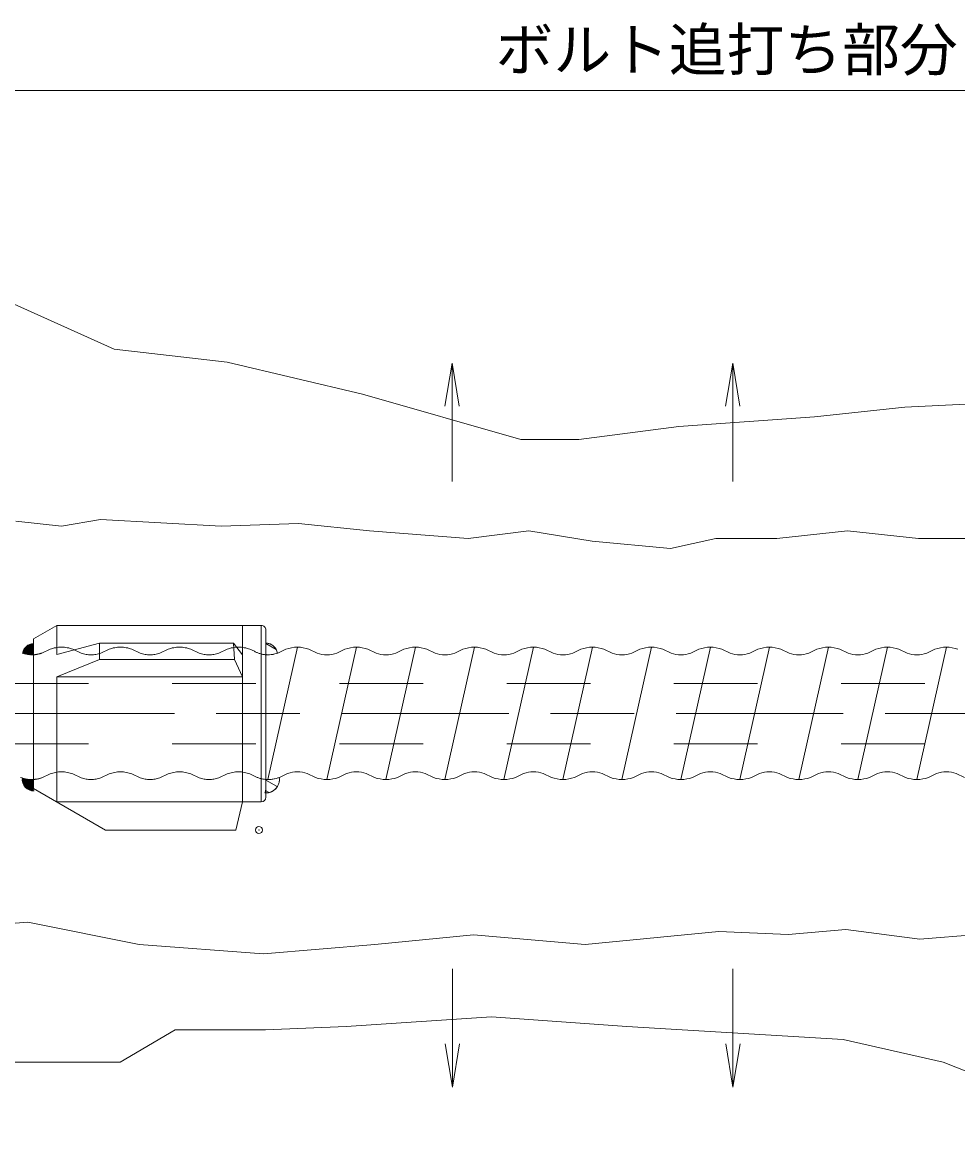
# Model space of a CAD drawing. Units: millimetres on the paper. Extents: x 35 to 806, y 25 to 569.
# Drawn here: x 158.8 to 225.9, y 244.2 to 323.8 of the extents above; entities that cross this region are included whole.
import ezdxf
from ezdxf.enums import TextEntityAlignment as Align

# ---------------------------------------------------------------- set-up
doc = ezdxf.new("R2010")
doc.units = ezdxf.units.MM
doc.header["$PDMODE"] = 32
doc.header["$PDSIZE"] = 0.5
doc.linetypes.add('DASHED_SPACED', pattern=[12, 6, -6])
doc.linetypes.add('USER1', pattern=[24, 12, -3, 6, -3])
for name, color, linetype, lineweight in [('1外形線', 7, 'Continuous', 13), ('3隠れ線', 2, 'DASHED_SPACED', 13), ('4中心線', 7, 'USER1', 13), ('6寸法線', 2, 'Continuous', 13)]:
    doc.layers.add(name, color=color, linetype=linetype, lineweight=lineweight)
doc.styles.add('ＭＳ ゴシック', font='')
doc.styles.get('ＭＳ ゴシック').set_extended_font_data('MS Gothic')

# ---------------------------------------------------------------- blocks, each defined once
blk = doc.blocks.new('open_arrow')
at = {"color": 0, "linetype": 'Continuous', "lineweight": -2}
blk.add_lwpolyline([(7.5, 1.25), (0, 0), (7.5, -1.25)], dxfattribs=at)

msp = doc.modelspace()

# ---------------------------------------------------------------- hatches: boundary and pattern name
at = {"layer": '4中心線'}
h = msp.add_hatch(dxfattribs=at)
h.set_pattern_fill('USER', color=256, style=0, pattern_type=2)
h.set_pattern_definition([(330, (176.281, 279.159), (0.33333, 0.57735), [])])
h.paths.add_polyline_path([(177.103, 278.462), (177.047, 278.443), (176.922, 278.407), (176.796, 278.379), (176.668, 278.36), (176.54, 278.349), (176.41, 278.346), (176.281, 278.351), (176.281, 279.18), (176.285, 279.18), (176.339, 279.178), (176.393, 279.173), (176.446, 279.164), (176.498, 279.151), (176.55, 279.135), (176.6, 279.116), (176.65, 279.094), (176.697, 279.069), (176.743, 279.04), (176.787, 279.009), (176.829, 278.974), (176.868, 278.937), (176.905, 278.898), (176.939, 278.856), (176.971, 278.813), (176.999, 278.767), (177.025, 278.719), (177.047, 278.67), (177.066, 278.62), (177.082, 278.568), (177.094, 278.516)])
h = msp.add_hatch(dxfattribs=at)
h.set_pattern_fill('USER', color=256, style=0, pattern_type=2)
h.set_pattern_definition([(330, (176.281, 269.359), (0.33333, 0.57735), [])])
h.paths.add_polyline_path([(176.206, 268.433), (176.229, 268.494), (176.248, 268.557), (176.262, 268.62), (176.273, 268.684), (176.279, 268.749), (176.281, 268.813), (176.281, 269.4), (176.432, 269.396), (176.582, 269.4), (176.732, 269.415), (176.88, 269.439), (177.027, 269.473), (177.171, 269.516), (177.241, 269.541), (177.245, 269.505), (177.25, 269.442), (177.251, 269.379), (177.247, 269.316), (177.24, 269.254), (177.228, 269.192), (177.213, 269.13), (177.193, 269.07), (177.17, 269.012), (177.143, 268.955), (177.112, 268.9), (177.078, 268.847), (177.04, 268.796), (176.999, 268.748), (176.955, 268.703), (176.908, 268.661), (176.859, 268.621), (176.807, 268.586), (176.753, 268.553), (176.697, 268.524), (176.639, 268.499), (176.58, 268.478), (176.519, 268.46), (176.458, 268.447), (176.395, 268.437), (176.332, 268.432), (176.269, 268.431)])

# ---------------------------------------------------------------- linework, layer by layer
at = {"layer": '1外形線'}
for p, q in [((161.619, 287.592), (158.347, 287.942)), ((164.423, 288.059), (161.619, 287.592)), ((173.07, 287.592), (164.423, 288.059)), ((178.631, 287.783), (173.07, 287.592)), ((183.713, 287.238), (178.631, 287.783)), ((190.792, 286.694), (183.713, 287.238)), ((195.148, 287.238), (190.792, 286.694)), ((199.686, 286.513), (195.148, 287.238)), ((218.019, 287.238), (212.936, 286.694)), ((223.101, 286.694), (218.019, 287.238)), ((205.313, 285.968), (199.686, 286.513)), ((208.58, 286.694), (205.313, 285.968)), ((212.936, 286.694), (208.58, 286.694)), ((229.454, 286.694), (223.101, 286.694)), ((161.281, 280.455), (159.615, 279.493)), ((161.281, 280.455), (175.948, 280.455)), ((161.281, 280.455), (161.281, 278.361)), ((174.615, 280.455), (174.615, 267.788)), ((175.948, 280.455), (175.948, 267.788)), ((176.281, 280.122), (176.281, 268.122)), ((158.833, 278.485), (159.479, 279.131)), ((158.85, 278.561), (159.403, 279.114)), ((158.858, 278.451), (159.547, 279.14)), ((158.902, 278.436), (159.609, 279.143)), ((158.948, 278.423), (159.615, 279.09)), ((159.615, 279.493), (159.615, 268.751)), ((164.344, 279.189), (161.281, 278.361)), ((173.948, 279.189), (164.344, 279.189)), ((164.344, 278.011), (164.344, 279.189)), ((174.025, 278.011), (173.948, 279.189)), ((173.948, 279.189), (174.615, 278.354)), ((176.281, 268.756), (176.281, 279.498)), ((158.881, 278.65), (159.314, 279.084)), ((158.943, 278.772), (159.193, 279.021)), ((158.994, 278.41), (159.615, 279.031)), ((159.041, 278.398), (159.615, 278.972)), ((159.089, 278.388), (159.615, 278.913)), ((159.139, 278.378), (159.615, 278.854)), ((159.189, 278.37), (159.615, 278.795)), ((159.241, 278.362), (159.615, 278.736)), ((159.294, 278.356), (159.615, 278.677)), ((159.348, 278.351), (159.615, 278.618)), ((159.403, 278.348), (159.615, 278.559)), ((159.46, 278.346), (159.615, 278.5)), ((159.519, 278.346), (159.615, 278.442)), ((159.58, 278.348), (159.615, 278.383)), ((178.546, 278.896), (176.429, 269.396)), ((177.135, 278.474), (177.724, 278.746)), ((179.369, 278.746), (179.958, 278.474)), ((182.779, 278.896), (180.663, 269.396)), ((181.368, 278.474), (181.958, 278.746)), ((183.602, 278.746), (184.192, 278.474)), ((183.602, 278.746), (184.192, 278.474)), ((187.013, 278.896), (184.896, 269.396)), ((185.601, 278.474), (186.191, 278.746)), ((187.836, 278.746), (188.425, 278.474)), ((191.246, 278.896), (189.129, 269.396)), ((189.835, 278.474), (190.424, 278.746)), ((192.069, 278.746), (192.659, 278.474)), ((195.479, 278.896), (193.363, 269.396)), ((194.068, 278.474), (194.658, 278.746)), ((196.302, 278.746), (196.892, 278.474)), ((199.713, 278.896), (197.596, 269.396)), ((198.302, 278.474), (198.891, 278.746)), ((200.536, 278.746), (201.125, 278.474)), ((200.536, 278.746), (201.125, 278.474)), ((203.946, 278.896), (201.829, 269.396)), ((202.535, 278.474), (203.124, 278.746)), ((204.769, 278.746), (205.359, 278.474)), ((208.179, 278.897), (206.063, 269.396)), ((206.768, 278.474), (207.358, 278.746)), ((209.002, 278.746), (209.592, 278.474)), ((212.413, 278.897), (210.296, 269.397)), ((211.002, 278.474), (211.591, 278.746)), ((213.236, 278.746), (213.825, 278.474)), ((216.646, 278.896), (214.529, 269.396)), ((215.235, 278.474), (215.824, 278.746)), ((217.469, 278.746), (218.059, 278.474)), ((220.879, 278.896), (218.763, 269.396)), ((220.879, 278.896), (218.763, 269.396)), ((219.468, 278.474), (220.058, 278.746)), ((221.702, 278.746), (222.292, 278.474)), ((225.113, 278.896), (222.996, 269.396)), ((225.113, 278.896), (222.996, 269.396)), ((223.702, 278.474), (224.291, 278.746)), ((223.702, 278.474), (224.291, 278.746)), ((161.281, 276.759), (164.344, 278.011)), ((164.344, 278.011), (174.025, 278.011)), ((174.025, 278.011), (174.615, 276.759)), ((161.281, 276.759), (161.281, 267.788)), ((161.281, 276.759), (174.615, 276.759)), ((177.252, 269.545), (177.842, 269.817)), ((179.251, 269.817), (179.841, 269.545)), ((181.486, 269.545), (182.075, 269.817)), ((183.485, 269.817), (184.074, 269.545)), ((185.719, 269.545), (186.308, 269.817)), ((187.718, 269.817), (188.308, 269.545)), ((189.952, 269.546), (190.542, 269.818)), ((191.951, 269.818), (192.541, 269.546)), ((194.186, 269.546), (194.775, 269.818)), ((196.185, 269.818), (196.774, 269.546)), ((198.419, 269.546), (199.009, 269.818)), ((200.418, 269.818), (201.008, 269.546)), ((202.652, 269.546), (203.242, 269.818)), ((204.651, 269.818), (205.241, 269.546)), ((206.886, 269.546), (207.475, 269.818)), ((208.885, 269.818), (209.474, 269.546)), ((211.119, 269.546), (211.709, 269.818)), ((213.118, 269.818), (213.708, 269.546)), ((215.352, 269.546), (215.942, 269.818)), ((217.351, 269.818), (217.941, 269.546)), ((219.586, 269.546), (220.175, 269.818)), ((221.585, 269.818), (222.174, 269.546)), ((223.819, 269.546), (224.409, 269.818)), ((225.818, 269.818), (226.408, 269.546)), ((158.8, 269.417), (158.865, 269.483)), ((158.801, 269.359), (158.912, 269.47)), ((158.803, 269.479), (158.82, 269.496)), ((158.806, 269.305), (158.959, 269.459)), ((158.814, 269.254), (159.007, 269.448)), ((158.824, 269.206), (159.056, 269.438)), ((158.837, 269.16), (159.106, 269.429)), ((158.852, 269.116), (159.157, 269.421)), ((158.869, 269.074), (159.209, 269.414)), ((158.888, 269.034), (159.262, 269.408)), ((158.908, 268.995), (159.316, 269.403)), ((158.931, 268.959), (159.371, 269.399)), ((158.954, 268.924), (159.428, 269.397)), ((158.98, 268.89), (159.486, 269.396)), ((159.007, 268.858), (159.545, 269.396)), ((159.035, 268.828), (159.606, 269.398)), ((159.065, 268.798), (159.615, 269.348)), ((159.096, 268.771), (159.615, 269.289)), ((159.129, 268.745), (159.615, 269.23)), ((159.164, 268.72), (159.615, 269.171)), ((159.2, 268.697), (159.615, 269.112)), ((159.237, 268.676), (159.615, 269.054)), ((159.276, 268.656), (159.615, 268.995)), ((159.317, 268.639), (159.615, 268.936)), ((159.36, 268.623), (159.615, 268.877)), ((159.406, 268.609), (159.615, 268.818)), ((159.453, 268.597), (159.615, 268.759)), ((164.775, 265.771), (159.615, 268.751)), ((159.503, 268.588), (159.615, 268.7)), ((159.555, 268.582), (159.615, 268.641)), ((159.611, 268.579), (159.615, 268.582)), ((161.281, 267.788), (175.948, 267.788)), ((174.615, 267.788), (174.115, 265.771)), ((174.115, 265.771), (164.775, 265.771)), ((150.501, 258.479), (159.188, 259.165)), ((159.188, 259.165), (167.188, 257.565)), ((199.19, 257.565), (208.79, 258.479)), ((208.79, 258.479), (213.766, 258.279)), ((213.766, 258.279), (217.899, 258.633)), ((217.899, 258.633), (223.211, 257.925)), ((184.103, 257.565), (191.189, 258.251)), ((191.189, 258.251), (199.19, 257.565)), ((223.211, 257.925), (227.344, 258.279)), ((167.188, 257.565), (176.103, 256.88)), ((176.103, 256.88), (184.103, 257.565))]:
    msp.add_line(p, q, dxfattribs=at)
at = {"layer": '1外形線', "color": 4}
for points in [[(227.003, 296.351), (222.139, 296.119), (215.653, 295.425), (205.924, 294.73), (198.744, 293.804), (194.575, 293.804), (183.225, 297.045), (173.496, 299.361), (165.389, 300.287), (158.209, 303.528), (148.48, 303.528), (141.068, 305.149), (134.582, 305.843), (124.854, 305.149), (118.368, 305.149), (112.482, 307.26), (101.132, 307.26)], [(105.07, 248.221), (118.041, 244.98), (125.222, 246.601), (135.877, 244.98), (147.922, 244.285), (154.407, 246.601), (157.719, 249.111), (165.826, 249.111), (169.763, 251.426), (176.249, 251.426), (182.04, 251.657), (192.463, 252.352), (202.192, 251.657), (217.711, 250.731), (224.891, 249.111), (237.168, 244.249)]]:
    msp.add_lwpolyline(points, dxfattribs=at)
at = {"layer": '1外形線'}
for centre, radius, start, end in [((175.948, 280.122), 0.333, 0.00051, 90.00051), ((159.615, 278.349), 0.793, 89.99974, 171.94811), ((176.282, 278.351), 0.829, 7.72036, 90.0502), ((159.497, 280.346), 2, 249.36605, 273.41912), ((160.435, 276.543), 2.333, 110.57551, 110.63387), ((176.43, 280.346), 2, 265.73838, 290.63617), ((178.547, 276.562), 2.333, 69.36613, 110.63387), ((180.663, 280.346), 2, 249.36605, 290.63617), ((182.78, 276.562), 2.333, 69.36613, 110.63387), ((184.897, 280.346), 2, 249.36605, 290.63617), ((187.013, 276.562), 2.333, 69.36613, 110.63387), ((189.13, 280.346), 2, 249.36605, 290.63617), ((191.247, 276.563), 2.333, 69.36613, 110.63387), ((193.363, 280.346), 2, 249.36605, 290.63617), ((195.48, 276.563), 2.333, 69.36613, 110.63387), ((197.597, 280.346), 2, 249.36605, 290.63617), ((199.713, 276.562), 2.333, 69.36613, 110.63387), ((201.83, 280.346), 2, 249.36605, 290.63617), ((203.947, 276.563), 2.333, 69.36613, 110.63387), ((206.063, 280.346), 2, 249.36605, 290.63617), ((208.18, 276.563), 2.333, 69.36613, 110.63387), ((210.297, 280.346), 2, 249.36605, 290.63617), ((212.413, 276.563), 2.333, 69.36613, 110.63387), ((214.53, 280.346), 2, 249.36605, 290.63617), ((216.647, 276.563), 2.333, 69.36613, 110.63387), ((218.763, 280.346), 2, 249.36605, 290.63617), ((220.88, 276.563), 2.333, 69.36613, 110.63387), ((222.997, 280.346), 2, 249.36605, 290.63617), ((225.113, 276.563), 2.333, 69.36613, 110.63387), ((159.497, 271.729), 2.333, 249.36613, 273.01012), ((176.43, 271.729), 2.333, 266.34808, 290.63387), ((178.547, 267.946), 2, 69.36992, 110.63395), ((180.663, 271.729), 2.333, 249.36613, 290.63387), ((182.78, 267.946), 2, 69.36992, 110.63395), ((184.897, 271.729), 2.333, 249.36613, 290.63387), ((187.013, 267.946), 2, 69.36992, 110.63395), ((189.13, 271.729), 2.333, 249.36613, 290.63387), ((191.247, 267.946), 2, 69.36992, 110.63395), ((193.363, 271.729), 2.333, 249.36613, 290.63387), ((195.48, 267.946), 2, 69.36992, 110.63395), ((197.597, 271.73), 2.333, 249.36613, 290.63387), ((199.713, 267.946), 2, 69.36992, 110.63395), ((201.83, 271.729), 2.333, 249.36613, 290.63387), ((203.947, 267.946), 2, 69.36992, 110.63395), ((206.063, 271.729), 2.333, 249.36613, 290.63387), ((208.18, 267.946), 2, 69.36992, 110.63395), ((210.297, 271.729), 2.333, 249.36613, 290.63387), ((212.413, 267.946), 2, 69.36992, 110.63395), ((214.53, 271.729), 2.333, 249.36613, 290.63387), ((216.647, 267.946), 2, 69.36992, 110.63395), ((218.763, 271.729), 2.333, 249.36613, 290.63387), ((220.88, 267.946), 2, 69.36992, 110.63395), ((222.997, 271.729), 2.333, 249.36613, 290.63387), ((225.113, 267.946), 2, 69.36992, 110.63395), ((159.619, 269.399), 0.82, 172.88677, 271.62332), ((176.281, 269.4), 0.97, 265.56554, 8.34073), ((175.948, 268.122), 0.333, 270.00051, 0.00051)]:
    msp.add_arc(centre, radius, start, end, dxfattribs=at)
msp.add_point((175.781, 265.771), dxfattribs=at)
at = {"layer": '3隠れ線'}
for p, q in [((160.203, 278.474), (160.792, 278.746)), ((162.437, 278.746), (163.026, 278.474)), ((164.436, 278.474), (165.026, 278.746)), ((166.67, 278.746), (167.26, 278.474)), ((168.67, 278.474), (169.259, 278.746)), ((170.904, 278.746), (171.493, 278.474)), ((172.903, 278.474), (173.492, 278.746)), ((175.137, 278.746), (175.458, 278.598)), ((595.564, 276.294), (130.093, 276.294)), ((595.564, 271.961), (130.093, 271.961)), ((160.206, 269.524), (160.796, 269.796)), ((162.44, 269.796), (163.03, 269.524)), ((164.439, 269.524), (165.029, 269.796)), ((166.673, 269.796), (167.263, 269.524)), ((168.673, 269.524), (169.262, 269.796)), ((170.907, 269.796), (171.496, 269.524)), ((172.906, 269.524), (173.496, 269.796)), ((175.14, 269.796), (175.461, 269.648))]:
    msp.add_line(p, q, dxfattribs=at)
for centre, radius, start, end in [((159.498, 280.346), 2, 273.38157, 290.63591), ((161.615, 276.563), 2.333, 69.36587, 110.63361), ((163.731, 280.346), 2, 249.36579, 290.63591), ((165.848, 276.562), 2.333, 69.36587, 110.63361), ((167.965, 280.346), 2, 249.36579, 290.63591), ((170.081, 276.563), 2.333, 69.36587, 110.63361), ((172.198, 280.346), 2, 249.36579, 290.63591), ((174.315, 276.563), 2.333, 69.36587, 110.63361), ((176.431, 280.346), 2, 240.88228, 265.73813), ((161.618, 267.612), 2.333, 69.36587, 110.63361), ((165.851, 267.612), 2.333, 69.36587, 110.63361), ((170.085, 267.612), 2.333, 69.36587, 110.63361), ((174.318, 267.612), 2.333, 69.36587, 110.63361), ((176.434, 271.395), 2, 240.88228, 265.73813), ((159.501, 271.396), 2, 273.38157, 290.63591), ((163.735, 271.396), 2, 249.36579, 290.63591), ((167.968, 271.396), 2, 249.36579, 290.63591), ((172.201, 271.396), 2, 249.36579, 290.63591)]:
    msp.add_arc(centre, radius, start, end, dxfattribs=at)
at = {"layer": '4中心線', "color": 1}
msp.add_line((601.715, 274.127), (130.093, 274.142), dxfattribs=at)
at = {"layer": '4中心線', "linetype": 'Continuous'}
for points in [[(177.103, 278.462), (177.047, 278.443), (176.922, 278.407), (176.796, 278.379), (176.668, 278.36), (176.54, 278.349), (176.41, 278.346), (176.281, 278.351), (176.281, 279.18), (176.285, 279.18), (176.339, 279.178), (176.393, 279.173), (176.446, 279.164), (176.498, 279.151), (176.55, 279.135), (176.6, 279.116), (176.65, 279.094), (176.697, 279.069), (176.743, 279.04), (176.787, 279.009), (176.829, 278.974), (176.868, 278.937), (176.905, 278.898), (176.939, 278.856), (176.971, 278.813), (176.999, 278.767), (177.025, 278.719), (177.047, 278.67), (177.066, 278.62), (177.082, 278.568), (177.094, 278.516)], [(176.206, 268.433), (176.229, 268.494), (176.248, 268.557), (176.262, 268.62), (176.273, 268.684), (176.279, 268.749), (176.281, 268.813), (176.281, 269.4), (176.432, 269.396), (176.582, 269.4), (176.732, 269.415), (176.88, 269.439), (177.027, 269.473), (177.171, 269.516), (177.241, 269.541), (177.245, 269.505), (177.25, 269.442), (177.251, 269.379), (177.247, 269.316), (177.24, 269.254), (177.228, 269.192), (177.213, 269.13), (177.193, 269.07), (177.17, 269.012), (177.143, 268.955), (177.112, 268.9), (177.078, 268.847), (177.04, 268.796), (176.999, 268.748), (176.955, 268.703), (176.908, 268.661), (176.859, 268.621), (176.807, 268.586), (176.753, 268.553), (176.697, 268.524), (176.639, 268.499), (176.58, 268.478), (176.519, 268.46), (176.458, 268.447), (176.395, 268.437), (176.332, 268.432), (176.269, 268.431)]]:
    msp.add_lwpolyline(points, close=True, dxfattribs=at)
at = {"layer": '6寸法線'}
for p, q in [((301.268, 318.861), (117.426, 318.861)), ((189.646, 299.282), (189.646, 290.789)), ((209.778, 299.282), (209.778, 290.789)), ((189.669, 247.322), (189.669, 255.815)), ((209.801, 247.322), (209.801, 255.815))]:
    msp.add_line(p, q, dxfattribs=at)

# ---------------------------------------------------------------- block references
at = {"layer": '6寸法線', "xscale": 0.413, "yscale": 0.413}
for p, rotation in [((189.646, 299.282), 270), ((209.778, 299.282), 270), ((189.669, 247.322), 90), ((209.801, 247.322), 90)]:
    msp.add_blockref('open_arrow', p, dxfattribs=dict(at, rotation=rotation))

# ---------------------------------------------------------------- texts
at = {"layer": '6寸法線', "style": 'ＭＳ ゴシック'}
msp.add_text('ボルト追打ち部分', height=3.038, dxfattribs=at).set_placement((209.347, 321.786), align=Align.MIDDLE_CENTER)

doc.saveas('drawing.dxf')
